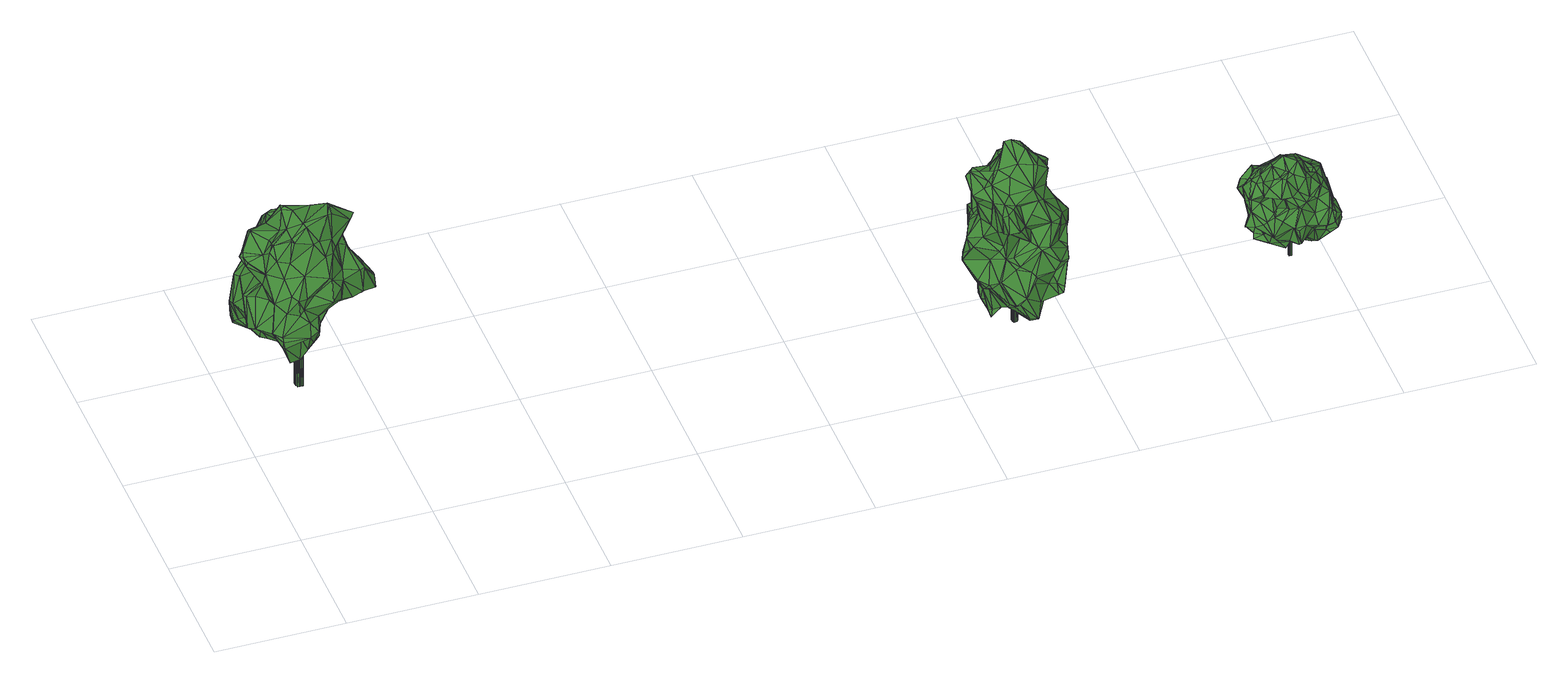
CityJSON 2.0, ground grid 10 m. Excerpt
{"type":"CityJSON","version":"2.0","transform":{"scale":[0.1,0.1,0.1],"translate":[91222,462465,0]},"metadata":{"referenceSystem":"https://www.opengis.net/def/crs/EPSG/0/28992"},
"CityObjects":{
"tree1":{"type":"SolitaryVegetationObject","attributes":{"gtid":31,"crown_width_m":10.04,"crown_median_z":10.73,"trunk_H_m":9.99,"trunk_DBH_m":0.634,"trunk_radius_m":0.317,"trunk_base_height_m":0.74,"original_gtid":"31"},"geometry":[{"type":"Solid","lod":"3","boundaries":[[[[0,1,2]],[[3,4,5]],[[6,7,8]],[[9,10,11]],[[1,12,13]],[[14,15,16]],[[17,18,19]],[[20,7,21]],[[12,1,0]],[[22,23,24]],[[25,26,27]],[[28,15,14]],[[29,30,31]],[[32,33,34]],[[35,36,37]],[[38,39,16]],[[40,11,41]],[[11,40,42]],[[43,44,45]],[[46,47,1]],[[48,49,50]],[[51,52,53]],[[54,53,52]],[[54,51,53]],[[55,56,57]],[[55,57,58]],[[59,60,61]],[[62,41,63]],[[64,65,66]],[[64,66,67]],[[68,69,70]],[[1,13,46]],[[63,71,72]],[[73,71,63]],[[74,75,76]],[[74,77,78]],[[79,80,43]],[[81,43,80]],[[82,83,84]],[[11,10,63]],[[84,85,86]],[[87,66,88]],[[50,17,89]],[[90,91,3]],[[92,93,94]],[[95,96,97]],[[96,98,97]],[[99,79,100]],[[101,102,52]],[[76,103,74]],[[76,8,103]],[[104,105,106]],[[82,107,108]],[[73,63,10]],[[64,67,24]],[[109,97,98]],[[92,110,93]],[[111,112,98]],[[113,114,115]],[[82,116,83]],[[27,117,25]],[[9,11,42]],[[118,119,120]],[[121,122,123]],[[72,124,63]],[[120,114,113]],[[21,6,125]],[[126,103,127]],[[126,127,20]],[[0,128,12]],[[129,130,131]],[[129,131,22]],[[5,132,133]],[[104,49,105]],[[134,135,136]],[[137,78,138]],[[20,127,103]],[[139,49,48]],[[111,140,112]],[[66,65,88]],[[141,142,143]],[[35,30,32]],[[68,70,144]],[[145,143,146]],[[72,147,124]],[[148,30,35]],[[95,149,96]],[[20,103,7]],[[150,28,14]],[[17,50,18]],[[138,122,121]],[[151,132,4]],[[151,4,91]],[[3,91,4]],[[152,153,154]],[[83,155,156]],[[152,157,153]],[[103,153,157]],[[132,5,4]],[[101,144,158]],[[22,24,129]],[[139,159,105]],[[106,105,159]],[[84,107,82]],[[119,160,161]],[[86,107,84]],[[162,65,64]],[[24,155,162]],[[64,24,162]],[[66,87,67]],[[31,163,29]],[[67,87,164]],[[63,41,11]],[[2,165,166]],[[167,107,168]],[[169,125,8]],[[128,0,166]],[[29,51,170]],[[136,99,100]],[[171,29,163]],[[172,135,134]],[[121,123,25]],[[121,25,173]],[[75,74,78]],[[174,8,76]],[[174,169,8]],[[59,61,36]],[[150,14,69]],[[175,176,56]],[[177,176,175]],[[106,178,104]],[[179,131,180]],[[40,168,107]],[[181,103,157]],[[122,182,183]],[[25,184,26]],[[185,97,75]],[[97,109,75]],[[27,185,117]],[[27,62,185]],[[103,8,7]],[[6,21,7]],[[79,183,100]],[[176,150,69]],[[177,186,176]],[[101,158,187]],[[137,138,173]],[[121,173,138]],[[182,181,188]],[[118,143,145]],[[118,145,160]],[[106,159,189]],[[190,191,160]],[[74,103,181]],[[74,181,77]],[[178,106,192]],[[45,122,183]],[[45,183,43]],[[138,77,181]],[[51,193,170]],[[178,19,104]],[[17,19,194]],[[19,18,104]],[[35,59,36]],[[50,133,48]],[[195,196,197]],[[41,168,40]],[[37,198,199]],[[186,177,136]],[[99,136,177]],[[200,201,96]],[[202,57,162]],[[58,57,202]],[[203,204,205]],[[176,186,206]],[[207,208,42]],[[207,42,209]],[[126,172,154]],[[58,83,116]],[[130,163,31]],[[210,211,206]],[[198,160,145]],[[86,85,40]],[[176,69,56]],[[133,110,212]],[[138,78,77]],[[110,92,212]],[[112,109,98]],[[154,153,126]],[[132,48,133]],[[76,109,213]],[[46,143,47]],[[214,3,5]],[[192,106,189]],[[192,189,34]],[[70,69,158]],[[112,140,109]],[[52,51,215]],[[13,12,128]],[[126,211,172]],[[188,152,154]],[[152,188,157]],[[181,157,188]],[[196,102,187]],[[216,113,217]],[[43,81,44]],[[54,192,34]],[[108,44,81]],[[218,211,219]],[[188,134,182]],[[88,171,87]],[[220,221,148]],[[222,148,221]],[[223,39,218]],[[105,49,139]],[[34,33,193]],[[22,179,23]],[[131,179,22]],[[175,56,55]],[[51,29,171]],[[81,175,55]],[[25,117,173]],[[195,197,223]],[[224,151,190]],[[38,218,39]],[[225,226,209]],[[139,61,159]],[[48,61,139]],[[227,212,228]],[[227,228,214]],[[133,214,5]],[[133,229,214]],[[202,83,58]],[[155,83,202]],[[199,198,204]],[[111,98,230]],[[167,168,26]],[[149,200,96]],[[13,128,231]],[[190,160,36]],[[232,200,149]],[[107,167,108]],[[44,108,167]],[[155,23,156]],[[171,163,87]],[[50,93,133]],[[8,125,6]],[[233,234,192]],[[54,233,192]],[[26,168,27]],[[198,145,231]],[[93,235,94]],[[203,208,207]],[[73,10,166]],[[54,34,193]],[[132,151,236]],[[26,184,167]],[[195,223,235]],[[94,235,223]],[[115,140,217]],[[21,237,94]],[[219,238,218]],[[239,238,219]],[[240,158,69]],[[240,69,14]],[[133,212,229]],[[94,237,92]],[[24,23,155]],[[174,241,169]],[[110,133,93]],[[125,92,237]],[[125,237,21]],[[47,143,142]],[[242,241,213]],[[242,228,241]],[[35,37,148]],[[174,213,241]],[[174,76,213]],[[182,138,181]],[[214,228,115]],[[95,185,124]],[[62,124,185]],[[228,242,115]],[[206,211,38]],[[128,166,9]],[[201,243,142]],[[138,182,122]],[[2,166,0]],[[129,24,244]],[[129,244,164]],[[126,219,211]],[[214,245,3]],[[9,166,10]],[[144,88,65]],[[115,217,113]],[[166,232,71]],[[40,107,86]],[[246,247,140]],[[31,180,130]],[[231,146,13]],[[146,46,13]],[[206,186,135]],[[214,229,227]],[[56,69,68]],[[182,134,100]],[[70,158,144]],[[170,30,29]],[[43,183,79]],[[182,100,183]],[[153,103,126]],[[18,50,49]],[[146,143,46]],[[132,236,48]],[[87,163,164]],[[201,2,243]],[[128,248,231]],[[47,142,243]],[[47,243,1]],[[141,143,216]],[[205,198,231]],[[241,212,92]],[[203,249,204]],[[241,228,212]],[[242,213,140]],[[109,140,213]],[[40,85,42]],[[231,145,146]],[[88,51,171]],[[202,162,155]],[[128,250,248]],[[17,196,195]],[[17,195,235]],[[250,251,248]],[[88,144,215]],[[207,252,203]],[[207,209,252]],[[62,168,41]],[[17,235,93]],[[253,199,249]],[[148,31,30]],[[166,71,73]],[[1,243,2]],[[251,250,254]],[[67,244,24]],[[164,244,67]],[[187,197,196]],[[19,234,194]],[[92,125,169]],[[92,169,241]],[[229,212,227]],[[222,221,220]],[[98,201,230]],[[142,230,201]],[[3,245,90]],[[44,167,184]],[[114,120,161]],[[54,193,51]],[[83,156,84]],[[61,236,151]],[[128,9,250]],[[130,180,131]],[[253,148,199]],[[179,180,209]],[[255,179,209]],[[253,249,148]],[[249,220,148]],[[65,162,57]],[[65,57,56]],[[136,135,186]],[[37,199,148]],[[160,37,36]],[[198,37,160]],[[170,33,30]],[[193,33,170]],[[32,34,60]],[[32,60,59]],[[149,147,232]],[[247,217,140]],[[246,217,247]],[[223,197,256]],[[124,149,95]],[[172,211,210]],[[45,184,122]],[[96,201,98]],[[90,191,91]],[[190,91,191]],[[205,231,251]],[[61,60,189]],[[9,42,208]],[[31,148,222]],[[164,163,129]],[[31,222,180]],[[129,163,130]],[[222,225,209]],[[180,222,209]],[[118,120,143]],[[196,194,102]],[[194,234,233]],[[19,178,234]],[[233,54,52]],[[52,194,233]],[[192,234,178]],[[61,189,159]],[[71,147,72]],[[99,177,80]],[[99,80,79]],[[122,184,123]],[[223,256,39]],[[17,194,196]],[[188,154,134]],[[154,172,134]],[[101,187,102]],[[81,58,116]],[[58,81,55]],[[27,168,62]],[[101,215,144]],[[51,88,215]],[[205,204,198]],[[81,116,108]],[[82,108,116]],[[52,102,194]],[[141,230,142]],[[30,33,32]],[[173,117,137]],[[38,16,15]],[[176,28,150]],[[176,206,28]],[[218,238,223]],[[94,223,238]],[[76,257,109]],[[199,204,249]],[[52,215,101]],[[151,224,61]],[[36,61,224]],[[205,251,254]],[[94,238,21]],[[239,21,238]],[[218,38,211]],[[38,15,206]],[[28,206,15]],[[59,35,32]],[[191,90,161]],[[191,161,160]],[[224,190,36]],[[91,190,151]],[[61,48,236]],[[117,185,78]],[[117,78,137]],[[75,78,185]],[[232,165,200]],[[119,161,120]],[[123,184,25]],[[45,44,184]],[[166,165,232]],[[254,208,205]],[[205,208,203]],[[254,9,208]],[[254,250,9]],[[124,147,149]],[[156,23,179]],[[231,248,251]],[[14,197,240]],[[119,118,160]],[[187,240,197]],[[187,158,240]],[[65,258,144]],[[68,258,56]],[[144,258,68]],[[65,56,258]],[[136,100,134]],[[18,49,104]],[[210,206,135]],[[81,80,175]],[[177,175,80]],[[249,226,220]],[[203,226,249]],[[209,226,252]],[[203,252,226]],[[21,239,20]],[[126,239,219]],[[20,239,126]],[[220,226,225]],[[222,220,225]],[[42,85,209]],[[120,216,143]],[[120,113,216]],[[216,217,246]],[[230,246,111]],[[140,111,246]],[[93,89,17]],[[50,89,93]],[[141,246,230]],[[216,246,141]],[[115,242,140]],[[14,256,197]],[[14,16,256]],[[16,39,256]],[[172,210,135]],[[75,257,76]],[[75,109,257]],[[185,95,97]],[[255,209,85]],[[84,156,85]],[[156,255,85]],[[156,179,255]],[[34,189,60]],[[62,63,124]],[[115,245,214]],[[161,245,114]],[[115,114,245]],[[161,90,245]],[[232,147,71]],[[200,165,201]],[[2,201,165]],[[259,260,261]],[[259,261,262]],[[262,261,263]],[[262,263,264]],[[261,260,265]],[[261,265,263]],[[265,260,266]],[[265,266,263]],[[263,266,267]],[[263,267,264]],[[266,260,268]],[[266,268,267]],[[267,268,269]],[[267,269,264]],[[268,260,270]],[[268,270,269]],[[269,270,271]],[[269,271,264]],[[270,260,272]],[[270,272,271]],[[271,272,273]],[[271,273,264]],[[272,260,274]],[[272,274,273]],[[274,260,275]],[[274,275,273]],[[273,275,276]],[[273,276,264]],[[275,260,277]],[[275,277,276]],[[276,277,278]],[[276,278,264]],[[277,260,279]],[[277,279,278]],[[278,279,280]],[[278,280,264]],[[279,260,281]],[[279,281,280]],[[280,281,282]],[[280,282,264]],[[281,260,283]],[[281,283,282]],[[282,283,284]],[[282,284,264]],[[283,260,285]],[[283,285,284]],[[284,285,286]],[[284,286,264]],[[286,285,287]],[[286,287,264]],[[285,260,288]],[[285,288,287]],[[288,260,289]],[[288,289,287]],[[287,289,290]],[[287,290,264]],[[289,260,291]],[[289,291,290]],[[290,291,292]],[[290,292,264]],[[291,260,293]],[[291,293,292]],[[293,260,294]],[[293,294,292]],[[292,294,295]],[[292,295,264]],[[294,260,296]],[[294,296,295]],[[295,296,297]],[[295,297,264]],[[296,260,298]],[[296,298,297]],[[297,298,299]],[[297,299,264]],[[298,260,300]],[[298,300,299]],[[299,300,301]],[[299,301,264]],[[300,260,259]],[[300,259,301]],[[301,259,262]],[[301,262,264]]]]}]},
"tree2":{"type":"SolitaryVegetationObject","attributes":{"gtid":45,"crown_width_m":8.42,"crown_median_z":9.46,"trunk_H_m":8.3,"trunk_DBH_m":0.459,"trunk_radius_m":0.229,"trunk_base_height_m":1.16,"original_gtid":"45"},"geometry":[{"type":"Solid","lod":"3","boundaries":[[[[302,303,304]],[[305,306,307]],[[308,309,310]],[[311,312,313]],[[313,312,314]],[[315,316,317]],[[318,319,320]],[[321,322,323]],[[324,325,326]],[[327,328,329]],[[330,322,331]],[[331,332,330]],[[333,334,335]],[[333,336,330]],[[323,330,336]],[[337,330,332]],[[338,339,340]],[[341,342,343]],[[344,345,346]],[[347,348,349]],[[347,349,343]],[[350,351,352]],[[306,353,307]],[[354,355,356]],[[342,357,358]],[[359,332,360]],[[307,353,321]],[[361,362,363]],[[364,365,366]],[[367,368,369]],[[323,322,330]],[[370,324,326]],[[371,372,373]],[[374,375,376]],[[338,340,377]],[[307,321,305]],[[335,378,379]],[[380,381,382]],[[368,365,383]],[[384,385,386]],[[387,388,389]],[[390,391,392]],[[315,393,316]],[[356,394,395]],[[396,397,398]],[[320,399,308]],[[332,331,353]],[[400,401,402]],[[403,390,404]],[[353,331,322]],[[315,405,406]],[[402,401,407]],[[332,353,306]],[[408,409,410]],[[374,411,375]],[[412,413,414]],[[382,389,380]],[[415,416,417]],[[320,319,399]],[[418,419,420]],[[421,422,423]],[[424,308,425]],[[426,427,428]],[[350,352,429]],[[430,431,432]],[[430,432,433]],[[373,372,302]],[[351,350,434]],[[309,399,319]],[[381,435,318]],[[319,435,309]],[[318,435,319]],[[436,435,381]],[[353,322,321]],[[352,418,437]],[[438,386,385]],[[355,354,326]],[[439,440,335]],[[388,441,442]],[[404,362,403]],[[314,421,443]],[[314,305,421]],[[404,363,362]],[[444,445,446]],[[447,338,377]],[[448,397,449]],[[450,451,452]],[[367,350,453]],[[454,414,450]],[[366,453,429]],[[455,456,457]],[[456,458,457]],[[449,417,448]],[[415,417,449]],[[459,328,398]],[[460,351,434]],[[461,462,463]],[[464,465,420]],[[329,466,467]],[[333,330,334]],[[350,429,453]],[[388,387,468]],[[433,408,469]],[[405,315,470]],[[405,470,351]],[[471,448,417]],[[414,413,472]],[[324,404,325]],[[407,473,402]],[[474,473,407]],[[330,475,476]],[[471,417,416]],[[332,306,360]],[[457,477,455]],[[478,461,463]],[[479,480,348]],[[374,455,411]],[[439,466,481]],[[402,473,482]],[[313,443,483]],[[382,381,304]],[[484,473,485]],[[474,485,473]],[[486,352,351]],[[396,487,449]],[[312,359,360]],[[433,488,408]],[[316,469,317]],[[342,358,347]],[[343,342,347]],[[304,381,318]],[[393,373,489]],[[490,361,363]],[[490,363,478]],[[358,348,347]],[[337,359,364]],[[433,491,492]],[[493,492,491]],[[494,326,354]],[[317,395,315]],[[495,496,497]],[[498,461,499]],[[304,303,382]],[[455,500,411]],[[348,480,501]],[[376,502,456]],[[376,455,374]],[[450,503,454]],[[431,478,463]],[[484,411,504]],[[455,376,456]],[[431,430,478]],[[472,450,414]],[[398,328,396]],[[454,492,493]],[[335,502,378]],[[371,497,496]],[[338,371,496]],[[351,460,405]],[[433,469,505]],[[494,354,356]],[[475,471,476]],[[401,336,333]],[[317,469,408]],[[414,506,412]],[[472,507,451]],[[438,451,507]],[[508,509,510]],[[382,303,511]],[[302,511,303]],[[389,388,512]],[[389,512,380]],[[513,421,423]],[[482,388,402]],[[320,304,318]],[[453,365,368]],[[339,514,515]],[[516,470,517]],[[518,519,520]],[[467,327,329]],[[446,509,452]],[[519,521,423]],[[316,505,469]],[[379,474,407]],[[356,522,394]],[[305,523,421]],[[480,392,391]],[[518,340,521]],[[339,496,514]],[[446,452,444]],[[388,442,512]],[[411,413,504]],[[487,396,327]],[[367,434,350]],[[496,339,338]],[[450,472,451]],[[449,397,396]],[[306,524,360]],[[470,315,517]],[[451,444,452]],[[525,526,422]],[[515,313,483]],[[327,467,415]],[[435,436,310]],[[435,310,309]],[[344,480,479]],[[349,348,501]],[[403,391,390]],[[511,389,382]],[[511,527,528]],[[511,528,387]],[[399,309,308]],[[356,410,494]],[[375,529,376]],[[453,366,365]],[[436,427,310]],[[489,424,530]],[[320,424,489]],[[348,358,479]],[[449,487,415]],[[325,531,326]],[[433,462,488]],[[432,462,433]],[[424,425,491]],[[530,505,316]],[[316,393,530]],[[415,487,327]],[[383,365,364]],[[370,326,409]],[[408,410,317]],[[480,391,501]],[[426,428,493]],[[367,369,532]],[[530,424,491]],[[530,491,505]],[[412,533,442]],[[426,310,427]],[[377,534,447]],[[439,481,440]],[[444,357,342]],[[438,357,444]],[[380,535,381]],[[436,381,535]],[[378,474,379]],[[502,440,456]],[[335,440,502]],[[520,377,340]],[[475,364,471]],[[337,364,475]],[[317,410,395]],[[426,493,425]],[[503,508,454]],[[508,433,536]],[[494,410,409]],[[302,527,511]],[[377,520,534]],[[361,490,537]],[[339,521,340]],[[538,539,540]],[[502,376,529]],[[529,485,502]],[[405,497,406]],[[461,478,499]],[[404,499,363]],[[328,459,465]],[[328,465,344]],[[489,530,393]],[[498,541,461]],[[411,529,375]],[[358,542,477]],[[358,357,542]],[[494,409,326]],[[543,416,415]],[[486,516,522]],[[425,310,426]],[[495,497,544]],[[515,521,339]],[[394,517,395]],[[519,526,545]],[[444,451,438]],[[514,495,434]],[[434,495,460]],[[442,441,412]],[[504,412,441]],[[345,344,546]],[[344,465,464]],[[320,489,304]],[[498,499,404]],[[510,547,430]],[[527,371,548]],[[537,549,361]],[[543,550,334]],[[460,544,405]],[[359,337,332]],[[333,379,407]],[[407,401,333]],[[333,335,379]],[[384,551,411]],[[386,507,384]],[[513,521,515]],[[515,483,513]],[[552,408,488]],[[438,507,386]],[[395,410,356]],[[323,553,321]],[[471,364,554]],[[366,554,364]],[[552,409,408]],[[370,409,552]],[[481,328,346]],[[344,346,328]],[[335,550,543]],[[327,396,328]],[[329,481,466]],[[495,544,460]],[[413,412,504]],[[308,424,320]],[[450,452,509]],[[394,522,516]],[[455,477,555]],[[542,555,477]],[[393,406,373]],[[371,373,406]],[[315,406,393]],[[459,554,418]],[[398,448,554]],[[398,554,459]],[[471,554,448]],[[366,429,554]],[[520,340,518]],[[392,325,390]],[[325,404,390]],[[556,403,549]],[[468,400,402]],[[324,370,404]],[[404,370,541]],[[369,557,312]],[[540,556,549]],[[540,549,537]],[[305,524,306]],[[509,547,510]],[[370,461,541]],[[558,547,509]],[[422,559,525]],[[406,497,371]],[[395,517,315]],[[531,480,344]],[[392,480,531]],[[440,481,345]],[[481,346,345]],[[488,370,560]],[[488,560,552]],[[531,325,392]],[[561,525,562]],[[470,516,486]],[[450,508,503]],[[308,310,425]],[[427,535,428]],[[506,428,535]],[[532,514,434]],[[527,534,519]],[[369,515,514]],[[508,450,509]],[[335,334,550]],[[411,484,529]],[[415,466,543]],[[532,434,367]],[[400,336,401]],[[461,370,488]],[[357,555,542]],[[458,358,457]],[[519,545,528]],[[481,329,328]],[[445,558,446]],[[563,336,400]],[[457,358,477]],[[443,313,314]],[[482,441,388]],[[345,546,440]],[[369,368,557]],[[413,411,551]],[[564,561,562]],[[528,561,564]],[[556,391,403]],[[468,528,562]],[[468,387,528]],[[547,558,539]],[[525,545,526]],[[556,501,391]],[[504,482,473]],[[504,473,484]],[[369,311,515]],[[515,311,313]],[[369,514,532]],[[505,491,433]],[[484,485,529]],[[485,474,502]],[[502,474,378]],[[362,361,549]],[[464,565,531]],[[464,531,344]],[[508,430,433]],[[508,510,430]],[[405,544,497]],[[513,423,521]],[[314,524,305]],[[422,519,423]],[[422,526,519]],[[364,359,383]],[[563,553,336]],[[486,522,352]],[[438,555,357]],[[483,443,513]],[[513,443,421]],[[402,388,468]],[[528,564,562]],[[495,514,496]],[[349,501,556]],[[439,543,466]],[[439,335,543]],[[448,398,397]],[[518,521,519]],[[527,519,528]],[[534,520,519]],[[536,433,492]],[[536,492,454]],[[468,562,400]],[[558,509,446]],[[563,400,562]],[[563,562,559]],[[525,559,562]],[[528,545,561]],[[387,389,511]],[[493,491,425]],[[537,538,540]],[[540,539,558]],[[419,356,420]],[[565,464,420]],[[326,565,355]],[[531,565,326]],[[356,565,420]],[[355,565,356]],[[419,418,352]],[[420,459,418]],[[527,372,371]],[[302,372,527]],[[351,470,486]],[[442,535,512]],[[533,535,442]],[[411,385,384]],[[420,465,459]],[[419,352,522]],[[419,522,356]],[[360,524,312]],[[314,312,524]],[[369,312,311]],[[458,566,358]],[[479,566,344]],[[482,504,441]],[[330,337,475]],[[358,566,479]],[[548,338,534]],[[548,371,338]],[[447,534,338]],[[548,534,527]],[[422,523,559]],[[567,559,523]],[[455,555,500]],[[336,553,323]],[[563,559,553]],[[538,568,539]],[[415,467,466]],[[454,506,414]],[[428,506,454]],[[413,551,472]],[[512,535,380]],[[533,506,535]],[[427,436,535]],[[489,569,304]],[[489,373,569]],[[412,506,533]],[[445,444,342]],[[445,342,341]],[[432,431,462]],[[488,462,461]],[[362,549,403]],[[566,546,344]],[[555,438,385]],[[500,555,385]],[[500,385,411]],[[421,523,422]],[[321,523,305]],[[567,523,321]],[[552,560,370]],[[453,368,367]],[[508,536,454]],[[302,304,569]],[[302,569,373]],[[440,546,456]],[[541,498,404]],[[456,546,458]],[[458,546,566]],[[478,568,490]],[[430,547,568]],[[430,568,478]],[[537,568,538]],[[490,568,537]],[[363,499,478]],[[429,570,554]],[[418,554,570]],[[352,437,570]],[[557,368,383]],[[547,571,568]],[[539,568,571]],[[539,571,547]],[[352,570,429]],[[418,570,437]],[[454,493,428]],[[561,545,525]],[[567,553,559]],[[321,553,567]],[[445,556,558]],[[540,558,556]],[[341,556,445]],[[343,556,341]],[[343,349,556]],[[463,462,431]],[[416,476,471]],[[572,334,476]],[[334,330,476]],[[543,476,416]],[[572,476,543]],[[572,543,334]],[[472,551,507]],[[384,507,551]],[[557,383,312]],[[312,383,359]],[[516,517,394]],[[573,574,575]],[[573,575,576]],[[576,575,577]],[[576,577,578]],[[575,574,579]],[[575,579,577]],[[577,579,580]],[[577,580,578]],[[579,574,581]],[[579,581,580]],[[580,581,582]],[[580,582,578]],[[581,574,583]],[[581,583,582]],[[583,574,584]],[[583,584,582]],[[582,584,585]],[[582,585,578]],[[585,584,586]],[[585,586,578]],[[584,574,587]],[[584,587,586]],[[587,574,588]],[[587,588,586]],[[586,588,589]],[[586,589,578]],[[589,588,590]],[[589,590,578]],[[588,574,591]],[[588,591,590]],[[590,591,592]],[[590,592,578]],[[591,574,593]],[[591,593,592]],[[592,593,594]],[[592,594,578]],[[593,574,595]],[[593,595,594]],[[594,595,596]],[[594,596,578]],[[596,595,597]],[[596,597,578]],[[595,574,598]],[[595,598,597]],[[597,598,599]],[[597,599,578]],[[598,574,600]],[[598,600,599]],[[599,600,601]],[[599,601,578]],[[600,574,602]],[[600,602,601]],[[601,602,603]],[[601,603,578]],[[603,602,604]],[[603,604,578]],[[602,574,573]],[[602,573,604]],[[604,573,576]],[[604,576,578]]]]}]},
"tree3":{"type":"SolitaryVegetationObject","attributes":{"gtid":87,"crown_width_m":7.14,"crown_median_z":4.59,"trunk_H_m":4.58,"trunk_DBH_m":0.252,"trunk_radius_m":0.126,"trunk_base_height_m":0.01,"original_gtid":"88"},"geometry":[{"type":"MultiSurface","lod":"3","boundaries":[[[605,606,607]],[[608,609,610]],[[611,612,613]],[[614,615,616]],[[617,618,619]],[[620,621,622]],[[623,624,625]],[[626,627,628]],[[629,630,631]],[[632,633,634]],[[635,634,633]],[[636,637,638]],[[638,637,639]],[[640,641,642]],[[613,612,643]],[[644,645,646]],[[647,648,622]],[[649,650,623]],[[625,649,623]],[[651,633,632]],[[652,635,653]],[[654,653,635]],[[655,656,657]],[[655,658,659]],[[655,659,656]],[[660,661,662]],[[663,664,665]],[[666,665,664]],[[617,630,629]],[[667,668,669]],[[670,671,672]],[[673,619,674]],[[675,676,647]],[[677,678,679]],[[680,681,659]],[[682,683,684]],[[621,620,685]],[[611,623,650]],[[615,686,687]],[[688,689,690]],[[691,677,692]],[[632,634,607]],[[609,649,625]],[[693,694,695]],[[694,696,695]],[[697,612,611]],[[698,699,700]],[[635,652,634]],[[617,629,701]],[[630,673,613]],[[702,690,644]],[[703,612,704]],[[612,697,704]],[[644,646,702]],[[705,706,707]],[[607,708,605]],[[647,605,667]],[[709,710,703]],[[711,712,713]],[[687,714,615]],[[715,716,717]],[[613,718,630]],[[613,643,718]],[[713,712,719]],[[720,644,690]],[[720,690,689]],[[704,709,703]],[[690,721,688]],[[711,722,723]],[[724,701,725]],[[618,701,724]],[[726,662,727]],[[678,669,679]],[[721,620,728]],[[721,728,688]],[[729,730,731]],[[643,612,703]],[[631,630,718]],[[713,732,733]],[[734,723,735]],[[640,616,641]],[[624,674,610]],[[651,736,633]],[[737,738,739]],[[694,740,741]],[[713,680,711]],[[740,742,741]],[[690,646,721]],[[681,713,733]],[[681,733,743]],[[614,686,615]],[[744,618,745]],[[607,746,632]],[[719,747,621]],[[705,661,706]],[[748,749,750]],[[751,752,753]],[[609,752,751]],[[754,755,756]],[[720,757,644]],[[758,684,670]],[[758,670,672]],[[758,672,684]],[[702,646,690]],[[617,673,630]],[[656,759,705]],[[689,760,720]],[[711,761,712]],[[711,762,761]],[[742,763,764]],[[761,765,719]],[[747,719,765]],[[747,765,761]],[[766,714,687]],[[767,730,768]],[[767,731,730]],[[724,714,766]],[[647,667,648]],[[669,648,667]],[[769,770,771]],[[759,727,772]],[[773,774,775]],[[776,747,761]],[[736,777,731]],[[736,778,777]],[[770,779,771]],[[605,647,676]],[[753,626,751]],[[744,700,699]],[[744,745,700]],[[617,701,618]],[[619,673,617]],[[780,781,691]],[[782,654,783]],[[761,762,784]],[[780,692,785]],[[786,787,756]],[[682,684,788]],[[787,786,715]],[[667,605,708]],[[789,679,669]],[[789,790,679]],[[635,633,654]],[[760,791,792]],[[667,708,668]],[[691,692,780]],[[633,783,654]],[[725,738,737]],[[752,608,793]],[[792,791,716]],[[726,660,662]],[[794,688,678]],[[795,757,720]],[[796,753,698]],[[706,797,707]],[[798,799,792]],[[771,779,746]],[[649,800,650]],[[801,802,803]],[[684,683,804]],[[734,718,710]],[[653,767,805]],[[653,805,789]],[[787,754,756]],[[725,737,707]],[[709,683,784]],[[781,639,691]],[[739,738,629]],[[806,622,776]],[[645,807,808]],[[727,808,807]],[[653,809,652]],[[622,621,747]],[[622,747,776]],[[709,804,683]],[[774,773,800]],[[666,664,700]],[[647,622,675]],[[803,732,719]],[[689,688,794]],[[780,785,781]],[[719,732,713]],[[717,781,785]],[[715,785,787]],[[717,785,715]],[[742,764,741]],[[691,637,677]],[[751,626,810]],[[710,718,643]],[[703,710,643]],[[731,811,787]],[[750,749,812]],[[813,814,764]],[[697,804,704]],[[773,804,697]],[[683,806,776]],[[614,815,700]],[[666,700,815]],[[705,772,661]],[[625,610,609]],[[629,738,701]],[[816,722,680]],[[761,784,776]],[[609,608,752]],[[798,792,817]],[[719,685,801]],[[606,771,746]],[[715,786,817]],[[705,657,656]],[[745,614,700]],[[686,614,618]],[[745,618,614]],[[818,754,777]],[[805,790,789]],[[748,750,819]],[[790,677,679]],[[619,618,820]],[[786,755,817]],[[729,805,821]],[[729,821,730]],[[621,685,719]],[[776,784,683]],[[632,628,651]],[[710,723,734]],[[822,681,680]],[[822,680,713]],[[822,713,681]],[[650,800,823]],[[710,762,711]],[[636,791,794]],[[622,806,675]],[[709,784,710]],[[762,710,784]],[[739,658,655]],[[795,726,757]],[[608,824,793]],[[699,793,824]],[[704,804,709]],[[694,741,696]],[[684,804,773]],[[736,825,826]],[[826,825,827]],[[736,651,825]],[[611,624,623]],[[707,657,705]],[[631,718,734]],[[651,628,825]],[[810,774,828]],[[810,828,751]],[[808,802,645]],[[803,719,801]],[[829,666,763]],[[655,657,707]],[[830,831,832]],[[681,743,659]],[[656,659,743]],[[798,755,799]],[[611,823,697]],[[650,823,611]],[[769,775,770]],[[810,770,775]],[[815,764,763]],[[645,644,757]],[[807,645,757]],[[818,755,754]],[[610,625,624]],[[810,626,770]],[[624,613,673]],[[619,820,610]],[[613,624,611]],[[692,805,729]],[[662,661,772]],[[662,772,727]],[[640,764,815]],[[649,609,828]],[[659,833,816]],[[698,664,796]],[[700,664,698]],[[661,834,835]],[[673,674,624]],[[672,671,676]],[[816,735,722]],[[735,723,722]],[[755,818,693]],[[755,693,695]],[[786,756,755]],[[695,696,812]],[[605,671,606]],[[794,678,677]],[[829,763,742]],[[807,757,727]],[[757,726,727]],[[705,759,772]],[[721,685,620]],[[802,801,646]],[[645,802,646]],[[753,793,698]],[[752,793,753]],[[789,809,653]],[[736,826,663]],[[778,663,777]],[[736,663,778]],[[760,836,720]],[[809,668,708]],[[809,708,607]],[[795,799,695]],[[797,724,725]],[[605,676,671]],[[721,801,685]],[[837,642,797]],[[707,737,655]],[[739,655,737]],[[653,654,767]],[[692,729,785]],[[827,825,796]],[[707,797,725]],[[701,738,725]],[[628,632,746]],[[628,746,626]],[[646,801,721]],[[719,712,761]],[[606,746,607]],[[820,618,744]],[[706,661,835]],[[634,652,809]],[[634,809,607]],[[715,792,716]],[[743,831,656]],[[838,839,699]],[[733,831,743]],[[819,750,814]],[[726,795,660]],[[748,819,835]],[[669,668,789]],[[666,829,665]],[[663,665,829]],[[696,750,812]],[[629,631,840]],[[734,840,631]],[[638,639,716]],[[717,716,639]],[[711,723,710]],[[735,840,734]],[[658,840,735]],[[739,629,840]],[[739,840,658]],[[749,660,695]],[[795,695,660]],[[821,841,730]],[[768,730,841]],[[768,841,821]],[[830,842,831]],[[717,639,781]],[[842,759,831]],[[748,834,749]],[[748,835,834]],[[695,812,749]],[[805,692,677]],[[843,805,767]],[[628,627,825]],[[677,637,794]],[[794,637,636]],[[639,637,691]],[[638,716,791]],[[610,674,619]],[[676,675,788]],[[676,788,672]],[[608,610,844]],[[805,677,790]],[[684,845,670]],[[846,847,808]],[[759,846,727]],[[808,727,846]],[[684,672,788]],[[682,788,806]],[[832,803,802]],[[759,656,831]],[[838,824,608]],[[699,824,838]],[[777,663,829]],[[680,722,711]],[[616,615,641]],[[641,615,724]],[[615,714,724]],[[766,687,618]],[[618,687,686]],[[774,810,775]],[[749,834,660]],[[661,660,834]],[[610,820,844]],[[846,842,847]],[[831,733,832]],[[806,788,675]],[[814,750,764]],[[800,828,774]],[[815,614,616]],[[735,816,833]],[[715,817,792]],[[817,755,798]],[[658,833,659]],[[735,833,658]],[[792,795,836]],[[792,836,760]],[[770,626,779]],[[775,769,845]],[[684,773,845]],[[671,845,769]],[[670,845,671]],[[775,845,773]],[[842,830,847]],[[800,649,828]],[[697,800,773]],[[697,823,800]],[[695,799,755]],[[795,792,799]],[[731,777,811]],[[811,777,754]],[[782,783,736]],[[736,783,633]],[[682,806,683]],[[820,744,839]],[[771,671,769]],[[606,671,771]],[[699,839,744]],[[838,844,839]],[[838,608,844]],[[820,839,844]],[[693,777,694]],[[818,777,693]],[[640,813,764]],[[795,720,836]],[[842,846,759]],[[698,793,699]],[[847,832,808]],[[746,779,626]],[[847,830,832]],[[796,627,753]],[[825,627,796]],[[753,627,626]],[[808,832,802]],[[848,678,688]],[[811,754,787]],[[848,688,728]],[[848,728,849]],[[850,849,728]],[[850,728,620]],[[678,648,669]],[[848,849,678]],[[849,648,678]],[[794,791,689]],[[636,638,791]],[[689,791,760]],[[815,616,640]],[[680,659,816]],[[663,826,664]],[[796,664,826]],[[694,777,740]],[[789,668,809]],[[813,640,642]],[[828,609,751]],[[618,724,766]],[[814,813,642]],[[819,814,851]],[[851,642,837]],[[835,819,851]],[[835,851,706]],[[641,797,642]],[[641,724,797]],[[849,850,648]],[[851,837,706]],[[837,797,706]],[[814,642,851]],[[767,654,782]],[[767,782,731]],[[782,736,731]],[[821,852,768]],[[767,768,852]],[[843,767,852]],[[805,852,821]],[[843,852,805]],[[733,732,832]],[[832,732,803]],[[620,622,850]],[[622,648,850]],[[731,787,729]],[[785,729,787]],[[666,815,763]],[[696,741,750]],[[750,741,764]],[[740,829,742]],[[740,777,829]],[[827,796,826]],[[853,854,855]],[[853,855,856]],[[856,855,857]],[[856,857,858]],[[857,855,859]],[[857,859,858]],[[855,854,860]],[[855,860,859]],[[859,860,861]],[[859,861,858]],[[860,854,862]],[[860,862,861]],[[861,862,863]],[[861,863,858]],[[862,854,864]],[[862,864,863]],[[863,864,865]],[[863,865,858]],[[865,864,866]],[[865,866,858]],[[864,854,867]],[[864,867,866]],[[866,867,868]],[[866,868,858]],[[867,854,869]],[[867,869,868]],[[868,869,870]],[[868,870,858]],[[869,854,871]],[[869,871,870]],[[871,854,853]],[[871,853,870]],[[870,853,857]],[[870,857,858]],[[857,853,856]]]}]}
},
"vertices":[
[107,157,85],[107,171,86],[107,164,97],[56,205,74],[50,205,72],[43,210,81],[43,189,148],[43,188,149],[50,189,146],[98,141,101],[103,134,103],[91,127,108],[102,163,76],[101,170,77],[11,151,133],[10,156,138],[8,158,138],[11,179,105],[11,179,86],[6,174,85],[38,185,149],[36,188,145],[49,114,82],[50,104,99],[44,106,93],[86,141,164],[73,135,147],[78,145,141],[12,151,136],[38,132,63],[44,149,63],[58,138,73],[34,157,73],[35,151,62],[24,159,59],[48,165,76],[58,173,67],[58,169,75],[11,159,140],[10,159,140],[75,124,124],[90,130,125],[83,126,105],[55,131,157],[63,128,146],[60,133,157],[102,176,82],[105,173,86],[27,195,76],[16,184,75],[23,190,88],[32,135,70],[17,148,83],[33,147,72],[23,155,69],[33,115,127],[22,121,119],[29,114,113],[37,110,125],[37,173,74],[21,165,65],[34,178,70],[85,147,137],[94,132,125],[24,107,93],[19,116,96],[24,109,87],[25,106,88],[24,139,108],[20,142,121],[16,145,109],[104,142,110],[95,145,123],[104,140,109],[69,172,157],[75,170,154],[61,183,144],[68,159,168],[76,157,164],[41,132,161],[37,130,145],[45,122,137],[51,118,121],[41,111,116],[64,113,115],[73,122,109],[72,119,122],[30,110,71],[30,125,78],[30,181,99],[64,200,73],[59,200,69],[41,202,117],[29,194,109],[28,189,127],[87,165,129],[90,171,121],[86,176,135],[90,175,122],[39,134,162],[40,136,162],[8,140,86],[12,158,99],[56,173,160],[9,180,67],[10,180,67],[9,175,64],[65,119,131],[63,119,133],[81,181,134],[39,206,107],[77,178,106],[69,185,121],[82,198,94],[80,199,86],[74,200,98],[44,113,123],[84,151,161],[80,188,83],[78,191,81],[82,198,85],[71,143,180],[67,135,178],[70,136,178],[87,148,133],[37,189,131],[32,169,154],[48,169,146],[101,157,85],[45,114,76],[55,122,78],[55,119,82],[41,208,77],[37,199,90],[40,147,163],[28,145,154],[28,141,155],[88,149,165],[71,147,179],[17,183,66],[70,195,120],[85,187,94],[98,177,104],[93,182,87],[11,130,92],[80,181,86],[95,179,86],[95,148,121],[51,157,76],[92,153,121],[21,139,132],[46,197,60],[43,162,172],[42,166,170],[41,161,170],[44,107,106],[53,114,105],[44,165,170],[10,148,108],[16,179,64],[75,185,77],[76,197,80],[24,109,96],[40,126,67],[38,111,71],[100,159,104],[104,152,101],[70,131,145],[77,132,128],[56,193,125],[34,151,62],[34,129,72],[37,153,158],[90,146,166],[58,196,126],[31,126,135],[21,138,133],[28,134,146],[9,173,67],[57,122,91],[58,128,83],[62,159,170],[51,142,169],[52,137,169],[70,135,155],[83,164,148],[25,140,150],[8,150,108],[48,156,171],[16,173,64],[56,192,73],[64,196,75],[19,163,64],[28,154,60],[6,165,90],[24,181,115],[13,171,108],[24,162,119],[75,172,88],[62,169,88],[96,166,110],[97,174,107],[38,111,111],[70,153,106],[70,170,93],[77,158,106],[23,149,142],[81,142,112],[85,145,109],[68,130,100],[29,154,150],[19,165,153],[45,205,107],[66,192,126],[60,198,93],[23,136,86],[84,195,94],[77,197,97],[18,168,151],[19,168,152],[53,151,98],[43,144,87],[58,134,81],[23,175,133],[50,188,74],[51,133,86],[61,137,107],[51,195,104],[67,205,115],[40,195,92],[91,178,108],[89,172,91],[97,150,117],[15,167,73],[11,169,71],[23,186,116],[38,194,75],[32,190,128],[26,176,139],[29,177,141],[21,145,122],[57,199,124],[69,203,116],[103,169,98],[40,114,87],[64,199,84],[76,188,99],[69,193,100],[100,167,97],[59,154,98],[98,152,103],[94,161,107],[70,145,111],[59,169,88],[92,150,108],[56,125,99],[22,162,135],[69,167,135],[28,126,108],[57,160,7],[54,160,7],[57,161,7],[56,158,107],[55,159,107],[52,158,107],[57,162,7],[56,162,7],[55,160,107],[56,163,7],[54,161,107],[55,163,7],[53,161,107],[54,163,7],[52,161,107],[53,163,7],[52,163,7],[51,161,107],[52,162,7],[50,160,107],[51,162,7],[50,159,107],[51,161,7],[49,159,107],[51,160,7],[49,158,107],[51,159,7],[49,157,107],[50,156,107],[52,158,7],[52,157,7],[51,155,107],[53,157,7],[52,155,107],[54,157,7],[55,157,7],[53,155,107],[56,157,7],[54,155,107],[56,158,7],[55,156,107],[57,159,7],[55,157,107],
[579,88,100],[581,90,99],[580,93,86],[568,70,163],[561,69,167],[567,66,166],[571,95,54],[582,93,56],[581,90,59],[554,73,144],[555,71,156],[564,78,145],[563,70,158],[535,90,98],[546,91,86],[534,86,84],[581,96,74],[578,96,66],[570,98,69],[577,56,157],[574,48,156],[583,51,149],[523,37,73],[524,35,73],[517,48,84],[548,20,122],[546,32,113],[552,24,121],[568,40,142],[571,48,157],[560,52,158],[575,39,131],[571,37,133],[578,29,117],[580,49,136],[553,49,150],[572,101,124],[562,94,136],[572,97,125],[556,13,45],[561,9,48],[555,11,48],[544,30,91],[550,31,90],[557,38,101],[548,10,63],[545,10,63],[544,11,62],[528,73,139],[535,82,124],[533,63,121],[568,57,166],[519,51,88],[521,43,96],[524,59,94],[565,16,57],[553,11,67],[547,57,152],[556,70,166],[532,29,42],[534,32,46],[532,35,44],[540,50,145],[540,58,143],[535,52,142],[534,75,144],[537,69,144],[548,78,140],[530,52,74],[560,93,112],[564,78,112],[558,84,97],[587,20,86],[588,21,87],[581,17,89],[576,103,124],[584,30,113],[586,33,116],[596,76,88],[586,90,79],[588,87,95],[545,59,150],[587,27,57],[582,29,60],[585,23,55],[592,71,105],[594,67,105],[593,76,98],[529,30,69],[532,26,70],[530,27,73],[547,91,87],[531,74,97],[531,75,95],[541,23,121],[540,23,121],[540,26,120],[571,96,54],[584,57,125],[587,47,123],[597,48,110],[531,30,67],[528,35,65],[544,84,107],[551,88,102],[589,38,116],[539,73,77],[523,59,80],[530,69,86],[592,34,79],[582,55,84],[588,46,69],[583,48,65],[550,16,125],[549,29,136],[544,25,135],[538,46,112],[535,60,108],[533,49,100],[571,81,147],[577,81,144],[573,86,145],[566,93,69],[567,87,62],[577,81,67],[583,77,67],[576,71,67],[527,55,135],[547,50,52],[533,60,41],[537,60,53],[548,68,61],[541,83,129],[585,91,71],[583,79,67],[543,57,116],[581,22,55],[563,32,112],[566,23,102],[590,63,95],[596,68,87],[568,81,146],[569,21,54],[560,16,52],[562,22,58],[579,105,119],[539,24,135],[541,15,126],[572,43,64],[579,32,59],[571,33,63],[531,72,143],[568,63,71],[577,18,81],[568,21,100],[563,20,78],[561,23,80],[539,35,114],[538,83,125],[535,54,57],[536,62,54],[533,62,52],[542,39,92],[545,39,96],[556,24,122],[550,19,122],[584,63,116],[545,77,73],[535,80,101],[544,34,138],[585,41,56],[594,43,102],[585,30,111],[550,41,140],[552,33,136],[564,19,77],[533,54,40],[537,21,78],[536,21,78],[562,29,103],[597,48,100],[568,87,144],[591,33,91],[585,34,95],[543,74,111],[545,17,124],[539,61,58],[563,87,82],[533,35,43],[555,81,70],[555,72,73],[573,72,68],[521,59,82],[556,85,120],[562,93,129],[557,92,113],[540,38,53],[537,36,49],[576,39,75],[542,17,60],[574,21,101],[569,55,76],[592,41,90],[552,81,70],[572,66,74],[586,27,57],[555,54,72],[557,37,60],[553,46,53],[586,86,101],[597,72,87],[570,88,145],[553,89,134],[558,90,142],[534,74,102],[533,78,99],[573,88,126],[585,81,135],[577,96,123],[571,89,145],[536,68,106],[572,69,148],[556,70,165],[591,75,137],[590,79,136],[580,87,120],[581,83,120],[590,29,90],[558,88,77],[536,42,84],[546,83,133],[581,74,84],[579,104,119],[583,77,81],[556,66,73],[536,30,45],[537,30,47],[544,34,55],[540,27,51],[538,45,65],[562,20,72],[556,24,123],[547,83,113],[590,78,136],[553,26,85],[551,46,52],[576,96,123],[539,27,51],[563,39,122],[586,38,60],[542,69,79],[583,53,148],[539,43,134],[575,27,63],[542,21,55],[544,66,145],[548,32,59],[587,71,139],[545,54,75],[584,77,134],[584,63,119],[584,61,136],[576,70,126],[524,44,97],[550,26,83],[578,60,149],[538,36,49],[567,82,88],[541,50,134],[541,37,53],[557,37,131],[561,55,12],[559,55,12],[561,56,12],[562,55,95],[562,56,95],[560,55,95],[561,57,12],[561,57,95],[560,57,12],[560,58,95],[559,57,12],[558,57,12],[559,58,95],[558,57,95],[557,57,12],[557,56,12],[558,56,95],[557,56,95],[557,55,12],[557,55,95],[557,54,12],[558,54,95],[558,53,12],[558,53,95],[559,53,95],[559,53,12],[560,53,95],[560,53,12],[561,53,95],[561,54,12],[561,54,95],[562,54,95],
[796,65,71],[792,58,72],[798,57,66],[763,56,69],[759,51,73],[750,62,69],[760,73,87],[761,79,85],[753,79,76],[743,61,44],[742,66,44],[751,66,41],[743,74,59],[742,67,54],[744,73,60],[799,96,54],[794,101,57],[795,89,62],[758,63,82],[754,75,72],[754,61,77],[778,50,66],[774,49,62],[785,52,53],[743,88,61],[748,84,69],[748,88,68],[795,49,58],[792,44,46],[797,49,56],[798,45,47],[808,78,27],[809,75,27],[807,78,26],[808,75,27],[752,69,29],[748,74,37],[746,73,29],[757,86,75],[791,103,34],[787,104,33],[794,109,40],[801,75,64],[805,84,56],[763,60,84],[762,61,85],[785,44,48],[800,48,53],[805,51,49],[796,47,44],[752,98,47],[755,107,40],[754,92,39],[746,103,56],[757,104,51],[773,85,28],[763,89,22],[771,97,26],[770,43,35],[768,49,46],[766,52,33],[756,52,36],[801,71,61],[803,65,53],[805,70,49],[788,69,75],[792,70,75],[792,75,76],[750,79,69],[752,70,64],[799,81,73],[798,78,73],[810,69,37],[805,81,45],[808,68,41],[766,103,62],[767,111,49],[787,82,76],[783,89,80],[784,77,83],[794,101,55],[736,63,45],[738,66,45],[799,90,39],[800,92,31],[796,100,36],[811,69,29],[806,62,27],[781,63,36],[768,63,35],[774,73,30],[766,66,34],[769,75,92],[760,49,54],[756,55,54],[754,51,39],[742,81,54],[794,104,36],[768,85,83],[768,82,86],[752,97,27],[747,89,26],[748,88,37],[798,66,59],[771,86,84],[767,92,75],[772,104,67],[779,107,57],[778,110,56],[740,67,44],[793,66,26],[801,72,30],[801,65,26],[756,88,74],[787,105,57],[788,93,26],[796,97,46],[761,103,64],[762,101,64],[743,74,43],[744,76,44],[777,93,29],[773,102,25],[802,88,54],[797,62,27],[785,58,33],[786,56,35],[777,109,54],[773,110,47],[754,95,69],[755,103,66],[782,49,43],[748,87,52],[743,82,53],[741,95,55],[765,56,31],[764,59,30],[764,55,24],[761,112,41],[751,58,49],[748,57,48],[788,55,64],[787,89,62],[762,76,32],[768,77,27],[755,69,29],[768,52,72],[763,54,70],[772,49,64],[785,59,22],[784,65,26],[786,63,24],[785,95,28],[787,75,77],[762,103,28],[799,86,27],[781,99,70],[776,102,71],[760,57,29],[755,64,24],[781,93,62],[740,67,45],[795,61,45],[785,69,40],[785,60,80],[782,55,67],[791,58,73],[764,101,27],[778,70,89],[772,61,85],[780,57,83],[784,94,71],[780,54,31],[776,52,41],[785,55,66],[806,63,26],[803,64,26],[789,50,46],[793,47,45],[776,90,77],[800,61,25],[789,66,25],[790,59,21],[790,77,78],[805,64,51],[807,67,42],[802,81,27],[790,74,32],[767,55,59],[803,80,37],[782,84,28],[767,43,50],[742,80,31],[787,68,27],[784,73,31],[770,65,85],[791,101,47],[783,100,38],[785,100,52],[779,81,85],[801,63,40],[796,86,73],[783,97,31],[775,101,32],[800,57,55],[774,57,72],[787,59,23],[768,75,28],[745,70,26],[749,72,27],[756,58,39],[761,103,63],[788,68,26],[780,58,25],[753,76,31],[750,70,58],[798,68,33],[769,101,57],[768,67,85],[766,58,58],[776,44,50],[771,41,37],[770,42,48],[766,59,83],[766,52,32],[767,102,46],[761,110,41],[773,102,45],[751,102,56],[763,86,24],[756,84,31],[791,84,33],[746,79,31],[760,63,56],[757,60,54],[753,98,57],[788,67,27],[760,98,39],[799,70,49],[757,65,66],[783,66,81],[768,99,29],[769,96,45],[801,85,52],[805,85,54],[801,90,56],[748,78,32],[792,76,39],[775,75,0],[774,75,0],[775,76,0],[776,76,46],[775,76,46],[774,76,46],[775,77,46],[774,76,0],[774,77,46],[773,76,0],[773,77,46],[773,75,0],[773,76,46],[773,75,46],[773,74,0],[774,75,46],[774,74,0],[775,75,46],[775,74,0]
]}
